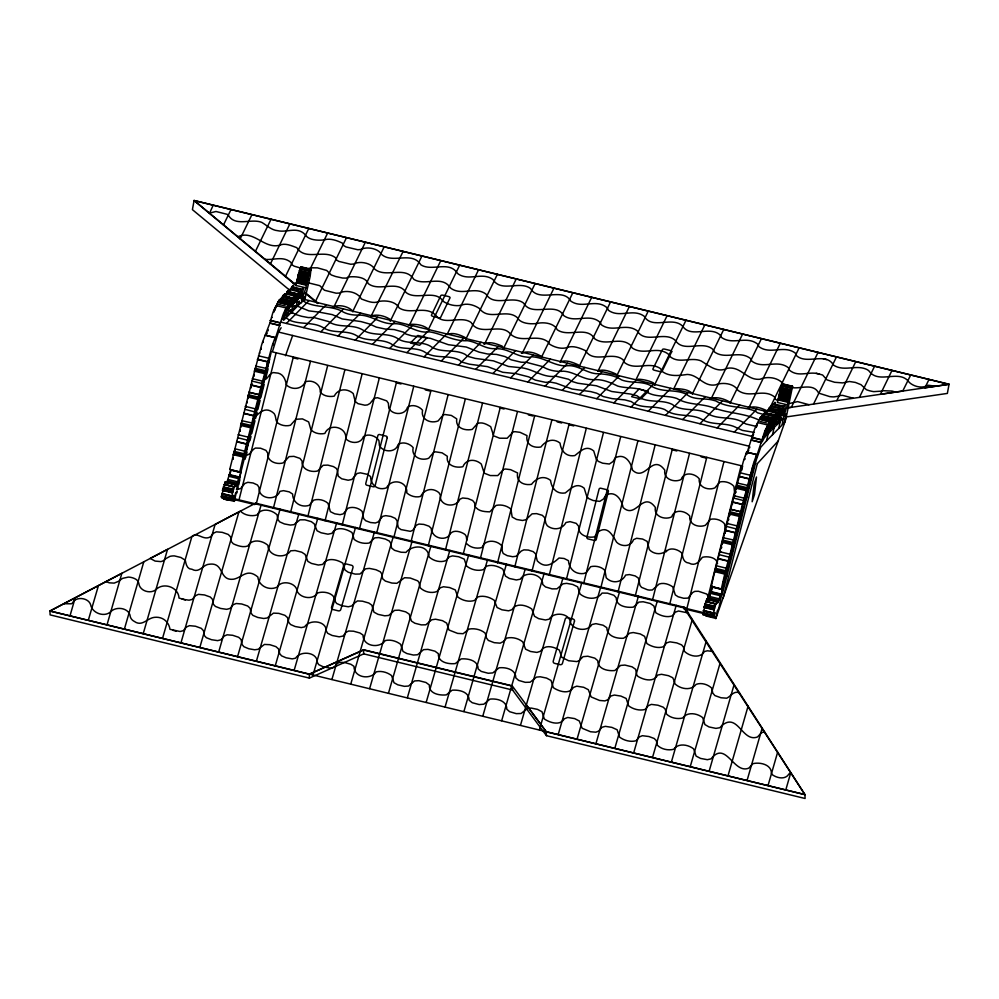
<?xml version="1.0" encoding="UTF-8"?>
<svg xmlns="http://www.w3.org/2000/svg" width="999" height="999" viewBox="0 0 999 999"><rect width="100%" height="100%" fill="white"/><g stroke="black" fill="none" stroke-linecap="round" stroke-linejoin="round"><path stroke-width="1.5" d="M278.983 300.324L289.235 302.635L278.958 300.237C277.06 302.809 289.011 304.058 288.998 302.685M770.579 419.792L760.526 417.282L770.828 420.005L772.052 418.044L768.88 432.979M291.708 311.388L294.867 296.179L293.281 298.264L283.229 295.254L288.973 297.215M779.145 410.452C769.705 411.576 761.588 404.87 779.145 410.452L773.413 409.627M269.643 356.094L270.117 354.995L269.693 356.031M751.198 473.114L751.61 472.028L751.186 472.877M302.16 289.285L291.858 286.713L291.546 287.487L301.586 289.935L303.534 287.7L301.398 300.087L302.173 299.325M771.478 407.018L773.376 403.808L783.703 406.193C787.699 401.273 781.693 418.131 783.728 416.358M288.711 303.371L288.361 304.033A6.244 0.687 -76.3 0 0 288.174 304.633L277.897 302.023L275.499 308.454M223.077 496.915L223.164 497.827M224.138 498.014L234.178 500.511C231.968 500.137 234.078 497.165 233.341 495.404C234.166 508.678 206.581 489.423 232.155 499.55M715.759 618.693L715.659 617.332L714.647 617.095L714.897 612.424L713.149 617.17L703.109 614.735L703.146 613.985L713.723 616.57M234.478 487.037L224.438 484.602L225.362 481.68L235.402 484.115L234.478 487.037L224.338 484.29L221.578 496.965M234.378 486.738L232.455 492.844L231.593 500.149M280.482 299.088L278.958 300.711M716.046 604.07L706.006 601.623L706.93 598.701L716.97 601.148L716.046 604.07L705.893 601.323L703.146 613.985M715.933 603.758L714.023 609.865L713.149 617.17M762.037 416.108L761.912 415.696A6.456 0.712 -76.3 0 0 761.625 416.183L760.526 417.744M773.201 428.708L776.423 413.211L771.89 419.917M252.023 380.994L229.733 469.455L240.834 472.402L239.61 477.922A55.994 6.181 -76.3 0 1 239.76 479.045L239.71 481.068M716.87 615.684C716.895 607.604 718.019 613.036 719.592 604.632A8.479 0.937 -76.3 0 1 719.917 603.221L721.328 596.066A55.994 6.181 -76.3 0 0 721.178 594.954L722.389 589.422L711.288 586.475L713.948 574.962A28.297 3.122 -76.3 0 0 714.285 573.576L733.578 498.026M725.062 533.041L725.349 532.13L725.212 532.954M225.849 482.242L236.226 484.727L236.263 485.864L239.236 476.973L239.548 477.659M706.93 598.701L717.794 601.748L717.831 602.884L720.791 593.993L721.091 594.592M734.427 491.233L733.928 486.388C730.706 482.579 724.799 480.944 719.992 481.918L714.872 487.899C708.341 490.696 698.076 487.375 699.238 478.833C694.942 473.289 683.853 471.228 681.118 479.508C674.537 482.942 663.161 479.245 664.822 470.217C652.072 452.747 645.504 482.43 632.542 470.167C630.943 462.187 624.687 452.659 615.184 457.929L613.049 461.513L609.353 464.023L602.659 463.199L598.326 461.376L596.303 459.328L593.718 450.936C586.101 444.567 580.407 451.411 574.787 455.594C565.971 457.005 561.026 450.849 560.027 443.069C552.947 437.562 545.616 440.796 540.934 447.003C533.104 448.314 525.424 444.48 527.01 435.614L520.042 432.33L514.997 431.68L513.124 431.968L507.167 438.249L499.675 438.211L494.08 435.989M225.362 481.68L225.2 483.279M235.402 484.115L235.077 486.176L236.226 484.727M716.97 601.148L716.633 603.196L717.794 601.748M766.345 411.938L766.383 410.764L764.797 412.849L773.401 414.947M254.608 371.753L255.22 370.417M240.584 427.11L241.258 425.786M725.062 574.974L725.973 573.488L725.074 574.974M283.241 295.829L284.827 293.743L294.867 296.179M287.55 291.558L297.59 293.993L287.55 291.558L289.136 289.473L299.176 291.908L296.054 306.968M745.916 493.543L745.691 495.192A7.817 0.862 -76.3 0 1 745.504 495.716L745.229 496.316L745.766 494.168A11.014 1.211 -76.3 0 0 745.916 493.543L745.953 493.406M779.145 411.026L780.743 408.941L777.509 424.438M233.167 458.042L233.017 459.09M724.737 577.659L724.475 579.545A7.93 0.874 -76.3 0 1 724.263 580.119L723.963 580.744L724.562 578.346A11.913 1.311 -76.3 0 0 724.737 577.659L724.774 577.509M731.867 549.325L731.618 551.223A7.93 0.874 -76.3 0 1 731.405 551.785L731.106 552.41L731.693 550.012A11.913 1.311 -76.3 0 0 731.867 549.325L731.905 549.175M739.01 520.991L738.761 522.889A7.93 0.874 -76.3 0 1 738.548 523.451L738.273 524.063L738.835 521.678A11.913 1.311 -76.3 0 0 739.01 520.991L739.048 520.841M289.248 302.722L290.11 301.598A6.456 0.712 -76.3 0 1 290.397 301.111L287.362 315.796M301.461 302.859A55.981 6.181 -76.3 0 1 301.923 300.549L305.819 287.849L295.779 285.402L300.387 267.695L310.602 270.317L310.989 269.268L310.152 276.486L304.683 300.1M305.819 287.849L308.167 277.984L297.989 275.349M784.752 422.352L786.325 413.748L784.153 422.702L783.616 423.976L783.228 423.464A8.479 0.937 -76.3 0 0 783.066 423.439L782.192 424.662L782.779 421.128A55.981 6.181 -76.3 0 1 783.478 417.57L787.387 404.87L777.347 402.435L781.955 384.727L792.07 387.537L792.557 386.288L785.838 419.218L715.871 618.393L705.831 615.946L705.619 614.885M779.158 405.694L783.478 406.231L780.531 411.326M787.387 404.87L789.722 395.005L779.557 392.382M293.669 301.586L293.269 303.421A33.104 3.646 -76.3 0 1 292.969 304.183A15.072 1.661 -76.3 0 0 293.144 303.484L293.619 301.498M783.853 410.077L783.453 411.913A33.104 3.646 -76.3 0 1 783.154 412.674A15.072 1.661 -76.3 0 0 783.316 411.975L783.803 409.977M752.409 467.732C752.247 471.278 754.145 463.573 753.371 466.521M236.363 493.094L236.376 491.92L235.227 497.402M707.367 599.725L707.13 599.999M428.521 554.37L429.208 557.042C433.429 560.938 440.459 562.824 445.879 560.614L449.275 556.893L452.472 555.894L458.603 556.73L464.248 559.103L465.996 564.335M310.989 269.268L300.924 266.808L300.999 268.244M792.557 386.288L782.479 383.841L782.342 386.288M226.785 482.679L230.794 469.955M711.188 591.683L712.349 586.987M235.215 448.838L235.289 450.112M256.219 365.734L256.231 366.72M298.838 304.133L283.591 319.63L286.189 307.992L283.641 313.224A91.396 10.09 -76.3 0 0 282.779 315.509L274.85 340.01L275.125 337.637L265.085 335.189L275.125 337.512L272.715 344.143A91.433 10.09 -76.3 0 0 271.803 346.915L262.013 383.504L251.973 381.056L261.763 344.468A91.433 10.09 -76.3 0 1 262.675 341.695L269.88 323.152L272.739 313.062A91.396 10.09 -76.3 0 1 273.601 310.789L276.149 305.544L286.189 307.992L288.124 304.745L278.084 302.297M274.138 310.327L273.738 312.175L274.176 310.202M726.822 568.306L726.96 569.592L728.333 565.372M770.554 419.705L765.197 430.257A91.396 10.09 -76.3 0 0 764.335 432.53L756.405 457.043L756.68 454.533L746.64 452.097L746.365 454.595L746.665 453.783M746.915 453.059L754.295 430.094A91.396 10.09 -76.3 0 1 755.157 427.809L759.452 419.056L769.73 421.665M754.545 494.105L756.493 476.998L754.183 483.791L752.147 501.76L754.495 494.567M772.939 421.004L771.016 428.334L772.14 424.563M777.197 416.945L775.311 424.038L777.247 416.733M780.906 415.309L781.568 412.475M617.095 376.448L616.021 373.988C610.576 371.703 603.596 368.519 597.802 371.066M263.237 341.658L262.999 342.545A6.868 0.762 -76.3 0 1 263.087 341.995L263.249 341.283M770.416 409.178L770.691 406.493L769.13 408.029M284.715 295.467L284.827 293.743M289.023 291.196L289.136 289.473M250.587 388.161L250.936 386.775L250.649 388.099M674.45 681.393L672.714 677.709L668.493 675.699L661.488 674.3L657.629 675.074C653.733 682.642 643.818 679.982 637.874 676.373L636.563 674.412L635.664 669.33L632.08 666.832L624.899 665.072L620.579 665.434L614.847 670.516C608.104 671.291 597.602 669.255 597.777 660.714L594.842 658.166L587.799 656.231L583.116 656.668L579.12 660.651L576.898 661.588L568.568 660.726L561.788 657.317L559.378 650.137C554.595 647.227 547.165 644.717 542.532 648.851M245.729 407.117L246.141 406.218A33.117 3.659 -76.3 0 1 245.991 406.968M240.11 431.131L240.26 430.07M240.834 472.402L239.772 471.89L242.42 460.377A28.297 3.122 -76.3 0 0 242.769 458.991L261.438 385.114L262.013 383.316L263.424 383.928M722.389 589.422L721.328 588.923L725.224 571.977L729.008 557.842L729.345 557.117L730.719 557.629M254.27 374.538L254.096 375.724A7.817 0.862 -76.3 0 1 253.971 376.074M735.651 492.757L735.776 491.883M719.305 554.682L729.282 557.205L743.119 501.698L743.618 500.462L744.992 500.961M722.127 542.307L732.167 544.755M756.68 454.533L754.282 461.163A91.433 10.09 -76.3 0 0 753.358 463.936L743.581 500.524L733.541 498.089L743.318 461.501A91.433 10.09 -76.3 0 1 744.243 458.728L744.904 456.818M739.31 516.421L729.27 513.986M756.755 425.499L756.355 427.172M296.466 299.575L295.854 301.923A27.797 3.072 -76.3 0 1 295.654 302.547L296.978 297.427M308.029 277.797L310.602 270.317M720.791 593.993L710.751 591.558L708.341 599.712M772.264 421.553L771.965 423.052L772.352 421.091M776.585 417.282L776.273 418.781L776.66 416.82M780.893 413.024L780.581 414.51L780.968 412.55M789.597 394.817L791.995 387.162M768.181 426.073L767.894 427.397L768.318 425.249A17.582 1.936 -76.3 0 1 768.243 425.661M252.772 379.17L253.159 378.321A13.487 1.486 -76.3 0 1 253.159 378.321A32.53 3.584 -76.3 0 1 253.022 378.983M290.834 303.758L290.397 305.944L290.784 304.058M295.155 299.5L294.717 301.686L295.105 299.8M251.76 384.59L251.935 383.579M275.449 307.305L274.787 310.14M746.353 493.756L746.915 491.595L746.378 493.618M723.089 583.016L722.914 584.053M737.362 526.348L737.087 527.947L737.749 525.686A15.072 1.661 -76.3 0 0 737.836 525.686A33.117 3.659 -76.3 0 1 737.499 526.748L737.287 527.36M786.275 416.933L947.364 393.419L949.05 384.29L194.093 200.512L192.407 209.64L289.648 290.197M765.546 431.106L765.783 429.67L764.235 435.601L765.384 431.431M271.016 353.084L258.416 402.634M735.202 538.311L735.476 537.037M742.344 509.977L742.607 508.703M281.818 319.443L281.843 319.905A6.868 0.762 -76.3 0 0 281.855 319.618L281.843 319.53M725.212 577.884L725.811 575.649L725.212 577.959M739.485 521.228L740.097 518.981L739.485 521.291M774.175 419.031L773.763 420.654M778.483 414.76L778.071 416.383M255.382 414.535L255.282 415.035A7.955 0.874 -76.3 0 0 255.157 415.709L257.667 405.644M769.967 423.476L769.255 426.361M292.145 303.846L291.533 306.193A27.797 3.072 -76.3 0 1 291.346 306.818L292.944 300.437L292.207 303.634M773.713 420.879L773.388 422.252M778.021 416.608L777.697 417.982M773.276 422.627L772.814 424.113L774.537 417.307M778.571 414.273L778.858 413.037M727.322 523.913L727.709 523.251A15.072 1.661 -76.3 0 1 727.709 523.251M769.143 426.71L768.755 427.959L770.304 421.94M275.249 308.142L275.412 307.442M756.805 425.174L756.967 424.463L756.181 427.472M706.905 599.213L706.755 600.312M734.178 497.027L734.727 495.342M772.876 421.216L772.277 423.838M781.305 413.574L781.505 412.687M237.263 491.133L236.713 493.156M237.687 489.185L238.037 487.599A8.479 0.937 -76.3 0 1 238.237 486.725M781.268 413.761L779.57 419.493M744.767 458.441L744.655 459.016A6.868 0.762 -76.3 0 0 744.555 459.565L744.73 458.978M757.055 425.487L757.704 422.577L767.744 425.012L765.147 436.663M238.661 435.064L239.011 434.553A15.072 1.661 -76.3 0 0 239.086 434.553A33.117 3.659 -76.3 0 1 238.948 435.002M304.133 300.761L304.757 296.728L303.471 300.924M291.92 313.399L292.582 310.489M722.015 595.292L756.305 459.89L760.739 447.252L766.508 440.871L768.219 433.716M772.489 434.777L774.15 427.51M778.733 428.434L780.394 421.153M512.574 690.022L363.723 653.87L309.39 678.109L50.112 614.885L49.95 611.013L309.228 674.238L363.624 649.762L512.187 685.838L512.574 690.022L546.441 735.676L805.094 798.488L804.932 794.617L764.472 731.68L761.388 732.816L757.529 736.95C742.407 742.694 738.011 712.749 722.452 725.074M274.625 310.452L275.15 308.316M720.254 551.923L720.566 551.585A15.072 1.661 -76.3 0 0 720.654 551.573A33.117 3.659 -76.3 0 1 720.504 552.035M767.045 426.773L766.121 430.806M783.166 408.766L782.017 413.711M284.465 316.333L284.503 316.77A6.556 0.724 -76.3 0 0 284.503 316.483L284.49 316.396M229.645 475.462L230.831 470.779M254.795 504.57L235.09 499.787L234.178 498.688L235.689 492.694M251.598 429.657L236.451 489.685L240.659 488.548L244.892 483.429L247.877 482.33L253.122 482.992L257.442 484.99L259.053 487.475C257.942 498.976 276.011 501.598 279.932 491.358L283.529 490.659L289.273 491.895L292.62 494.055C292.557 502.534 301.024 508.066 309.19 505.319L313.711 500.137C318.481 498.651 324.263 499.975 327.984 503.296L330.382 511.65L334.69 513.798L340.085 514.672L343.194 513.898L347.889 508.266C352.585 506.306 358.703 507.867 362.212 511.476L363.648 518.581L365.759 520.754L370.492 522.514L375.349 522.989L378.097 521.953L382.679 516.346L385.776 515.646L390.971 516.458L395.279 518.369L396.965 520.641L398.289 527.634L400.949 529.57L410.339 531.343L412.799 530.307L416.308 525.237L418.956 524.05L423.851 524.425L428.971 526.186L431.218 528.309L431.805 533.041M252.36 426.648L254.633 417.644M245.654 457.692L247.078 452.035M249.937 440.696L251.024 436.438M251.736 433.591L254.97 420.779M255.582 418.369L257.093 412.412M257.842 409.44L260.102 400.499M260.839 397.565L264.148 384.478M265.821 377.859L268.094 368.856M239.011 499.862L276.074 353.047M256.219 504.045L293.281 357.23M273.401 508.216L310.464 361.401M290.597 512.4L327.66 365.572M307.817 516.57L344.88 369.755M325.05 520.754L362.113 373.938M342.232 524.925L379.295 378.109M359.428 529.108L396.491 382.292M376.623 533.279L413.761 386.201M393.843 537.462L430.906 390.646M411.026 541.633L448.089 394.817M428.259 545.816L465.322 399.001M445.454 549.987L482.517 403.171M463.199 554.295L500.262 407.48M480.382 558.466L517.445 411.65M497.539 562.899L534.652 415.834M514.797 566.833L551.86 420.005M532.03 571.016L569.093 424.188M549.225 575.187L586.288 428.371M566.408 579.358L603.471 432.542M583.628 583.541L620.679 436.725M600.824 587.712L637.886 440.896M618.056 591.895L655.119 445.079M635.239 596.066L672.302 449.25M652.447 600.249L689.51 453.434M669.655 604.42L706.78 457.342M686.85 608.603L723.913 461.788M707.242 600.037L741.083 465.959M717.532 563.511C716.57 557.217 707.529 555.956 702.422 557.292C699.05 561.513 695.479 566.683 688.973 563.074C683.603 562.637 682.642 557.754 682.205 553.533C678.771 549.438 669.605 546.515 666.046 551.848M708.94 599.625L712.349 586.126M741.52 470.554L742.657 466.058L271.303 351.611M721.253 594.917L755.169 461.888M780.756 416.021L779.57 419.543M296.516 299.363L297.252 296.166L296.865 297.465M723.214 597.814L757.342 463.611M768.081 428.608C765.409 438.249 770.291 420.804 768.219 427.909M272.652 350.949L278.371 332.342L281.144 327.747M247.24 402.222L247.028 403.009M232.879 459.153L232.954 458.878A11.913 1.311 -76.3 0 0 233.129 458.191M728.795 519.243L728.583 520.029M721.59 547.852L721.653 547.577A11.913 1.311 -76.3 0 0 721.79 547.077M276.623 306.144L276.711 305.794A17.582 1.936 -76.3 0 1 276.648 306.193M254.158 374.7L253.671 376.173M735.726 491.72L735.351 492.944M239.947 431.093L240.097 430.544A11.913 1.311 -76.3 0 0 240.272 429.857M238.661 485.014L239.323 482.554M778.521 421.079L778.583 421.553A7.942 0.874 -76.3 0 0 778.583 421.216L778.583 421.216M290.334 302.884L292.382 299.762A6.356 0.699 -76.3 0 1 292.595 299.101L293.281 297.69M294.643 298.626L296.703 295.492A6.356 0.699 -76.3 0 1 296.903 294.83L297.59 293.431M776.211 415.646L778.845 411.188M298.976 294.293L301.548 289.935M770.491 408.878L770.691 408.179M69.992 615.859L75.2 597.764L121.866 573.301L107.005 624.85M124.4 629.07L143.794 561.8M143.232 633.641L167.532 549.363L150.2 558.441L155.107 561.076L160.727 561.6A7.567 7.018 -2.4 0 0 163.624 560.514L164.648 559.765A11.838 10.977 -2.4 0 0 165.784 558.641L169.955 556.381A14.96 13.874 -2.4 0 1 174.4 555.906L180.856 557.467L185.14 560.152A1.873 1.736 -2.4 0 1 185.364 560.651C186.064 564.423 187.15 569.343 191.945 569.255C199.6 573.638 202.859 564.447 209.303 564.235C224.625 562.087 218.456 581.218 233.741 579.17C242.57 577.322 247.115 567.981 257.854 576.985C258.554 585.913 269.343 591.196 277.31 586.962C281.531 579.545 296.541 582.654 297.09 591.171C300.399 598.226 313.024 600.237 317.557 593.044C323.614 590.696 335.202 593.119 335.04 601.223L336.688 603.508L341.608 605.644L348.289 606.78L351.785 605.931L353.783 603.633M162.537 638.336L191.87 536.6C196.99 531.206 203.584 541.271 210.489 536.738L211.988 535.239M180.969 642.807L215.11 524.425L240.447 511.126C244.43 515.322 251.636 516.62 257.005 514.972C261.101 507.48 271.853 509.677 277.048 514.847L277.959 519.605L279.683 521.865L284.353 523.926L290.347 525.062L293.881 524.662L300.012 519.83L304.945 519.817L311.338 521.665L314.26 523.888L317.07 530.769L321.041 532.767L327.947 534.19L331.905 533.366C336.014 525.836 346.154 528.733 351.985 532.529L353.147 535.751M199.85 647.389L238.911 511.938M218.706 651.947L261.238 504.557M237.587 656.555L280.095 509.128M256.406 661.126L298.913 513.698M275.287 665.709L317.794 518.294M294.168 670.304L336.675 522.877M313.037 674.874L355.544 527.46M331.918 679.47L374.425 532.042M350.774 684.04L393.281 536.625M369.63 688.623L412.137 541.196M388.474 693.194L430.981 545.779M407.355 697.789L449.862 550.362M426.198 702.359L468.706 554.932M445.092 706.955L487.599 559.527M463.923 711.525L506.431 564.098M482.804 716.108L525.312 568.681M501.673 720.691L544.18 573.264M520.491 725.262L562.999 577.834M539.398 729.844L581.905 582.429M558.241 734.427L600.749 587M577.097 739.01L619.617 591.583M595.953 743.581L638.461 596.153M614.86 748.176L657.379 600.749M633.716 752.759L676.223 605.332M652.559 757.329L692.319 619.417M748.975 483.491C749.15 481.793 746.69 489.547 748.9 483.753M734.103 540.034L735.451 537.162M671.428 761.912L706.256 641.108L684.565 607.355M690.284 766.495L720.192 662.774L706.256 641.108M709.178 771.078L734.14 684.502L720.192 662.774M728.034 775.661L748.076 706.168M747.24 779.894L762.175 728.096L734.14 684.502M768.194 784.977L777.647 752.172M785.776 789.959L790.783 772.614M88.299 620.304L98.439 585.601M766.033 431.118L765.696 432.217L767.007 426.91M742.257 510.264L741.171 512.924L741.158 511.588M735.114 538.598L734.103 541.258L734.065 539.997M777.584 418.356L777.135 419.842L778.808 413.199M781.905 414.098L781.48 415.459L783.129 408.928M300.924 266.808L300.387 267.695M782.479 383.841L781.955 384.727M278.122 302.197L278.596 300.999M222.327 496.428L221.553 497.702M703.895 613.448L703.109 614.735M774.163 418.544L774.5 417.47M769.954 423.077L770.266 422.09M753.258 466.67L753.046 467.32M742.582 508.828L741.233 511.7M728.308 565.484L727.085 568.456M284.877 295.242L285.202 294.418M766.445 412.262L768.106 410.04M255.007 368.294L265.097 370.592M734.228 497.09L734.49 496.303A32.53 3.584 -76.3 0 0 734.74 495.529M747.527 453.583L747.914 452.485M258.441 357.929L258.291 358.828M266.895 333.891L267.27 332.842M297.59 293.993L299.176 291.908M748.451 450.924L748.825 449.875M764.797 412.849L774.837 414.722M285.539 355.719L292.657 335.439M254.508 370.304L264.598 372.627M240.522 425.424L250.612 427.734M929.008 379.433L924.937 387.812L949.05 384.29L194.093 200.512L237.675 236.838C253.534 229.295 263.836 249.213 279.483 245.267M224.163 499.225L224.176 498.151M224.275 498.926L234.315 501.361L235.339 498.513M762.649 416.108L763.661 414.073L773.95 416.795M267.944 330.944L268.331 329.907M749.512 447.977L749.887 446.928M773.101 404.52L783.104 406.968M746.64 452.097L745.192 456.031M770.279 420.404L760.152 418.019L760.514 417.27M280.694 299.151L283.254 295.354M297.29 294.168L287.163 291.77L287.55 290.984M299.5 291.059L290.896 288.961L291.496 287.5M763.86 414.46L763.91 414.348A6.356 0.699 -76.3 0 1 764.123 413.686L764.797 412.275M233.341 455.094L234.241 454.07M732.105 546.216L733.104 545.154L732.055 546.253M740.858 470.317L741.633 469.58L740.933 470.354M289.81 290.284L290.934 288.873M295.267 295.142L286.613 293.169L287.237 291.72M261.251 348.751L260.851 349.363L261.238 348.364M234.29 454.22L233.966 454.982M255.669 366.096L265.796 368.306M736.738 487.999L736.151 488.761L736.787 487.45M259.902 353.034L259.39 353.072M723.351 537.799L733.478 539.984M241.258 426.311L240.684 427.085M285.577 294.33L286.576 293.144M781.318 417.669L781.006 418.606L781.393 418.019M258.329 400.686L258.691 399.8L257.779 401.286M265.122 373.626L265.472 372.802L265.047 373.801M283.117 318.831L283.529 317.507L283.054 318.881M251.111 429.183L251.548 428.134L251.061 429.283M729.769 515.434L729.295 515.871L729.832 514.535M248.164 398.514L248.264 397.502M762.299 441.608L764.56 437.275L783.341 418.169M766.021 433.354L766.058 433.791A6.556 0.724 -76.3 0 0 766.058 433.504L766.046 433.366M213.237 205.17L209.59 213.074A6.818 3.072 10.5 0 0 210.889 212.75L215.984 211.488L227.198 214.323A4.683 2.11 10.5 0 1 228.359 215.247C235.264 227.173 251.536 218.032 261.813 222.415C266.958 225.399 271.341 230.145 277.697 230.694C286.888 232.854 297.065 226.286 305.007 234.465C308.429 240.472 318.556 240.634 324.712 239.847M223.476 225.012L230.869 209.802M296.266 285.702L240.147 238.911L251.823 214.897M255.332 251.561L270.991 219.355M270.342 264.073L289.847 223.938M285.377 276.611L308.753 228.534M307.867 268.768L310.751 267.794L327.61 233.129M315.384 301.648L346.478 237.712M333.766 307.18L365.322 242.295M352.635 311.713L384.165 246.878M371.079 316.233L403.084 251.486M390.222 321.266L421.928 256.069M408.279 325.199L409.765 324.438L440.784 260.652M459.627 265.247L428.484 329.295L428.821 330.444M478.533 269.842L447.053 334.565C452.734 331.968 459.64 334.79 464.885 337.35L465.834 339.248L497.352 274.413M484.577 344.068L516.221 279.008M503.708 348.151L535.102 283.604M522.365 353.084L553.921 288.187M541.708 356.755L572.827 292.782M560.089 362.312L591.67 297.365M578.958 366.933L610.551 301.96M598.126 370.866L629.382 306.531M616.833 375.686L648.239 311.126M667.095 315.709L635.714 380.244L638.373 379.208A18.294 8.217 10.5 0 1 653.483 382.879L654.77 385.327M654.482 385.077L685.976 320.304M673.925 388.474L704.844 324.9M692.357 393.993L723.726 329.483M710.289 398.751L711.438 398.164L742.607 334.078M761.425 338.661L730.107 403.084L729.682 402.035C724.475 398.863 717.532 396.79 711.45 398.126M748.726 408.104L780.306 343.256M769.817 408.166L799.15 347.839M818.031 352.435L791.345 407.305L788.323 407.754M813.548 404.071L836.475 356.918M836.787 400.674L855.781 361.613M859.44 397.377L874.6 366.196M891.995 370.417L880.381 394.318L902.746 391.046L910.701 374.975M739.422 518.219L740.247 516.82L739.36 518.306M438.436 589.897L436.913 591.52C431.493 593.681 424.413 591.87 420.267 587.862L418.968 582.33L417.707 580.844L410.239 578.021L404.57 577.734L396.878 583.304L391.858 583.054L385.364 581.081L382.605 578.733L381.83 573.95L380.282 571.765L375.974 569.742L369.418 568.394L365.584 568.818L359.965 574.025L355.194 574.113L348.251 572.252L344.992 570.004L342.844 563.149C336.725 559.353 326.91 556.967 322.677 564.435L318.319 565.034L311.476 563.436L307.879 561.401L305.107 554.42L301.748 552.21L295.08 550.511L290.609 550.824C284.99 559.577 267.994 556.393 267.969 545.367C262.35 540.347 251.998 538.536 247.827 546.016C242.957 547.702 237.75 545.816 233.291 543.793L231.356 541.608L230.944 539.56M722.477 724.949L719.817 727.722L715.908 728.383L708.99 726.935L704.919 724.575L702.659 717.607C697.789 713.698 689.397 711.887 684.228 716.221M258.466 355.819L268.544 358.191L269.643 359.34L244.53 458.753L245.292 459.115M319.917 468.618L323.201 465.284L327.834 465.109L333.441 466.595L336.288 468.381L337.412 470.379L338.236 476.198L341.758 478.808L348.164 480.232L351.885 479.458L357.08 473.489L360.339 472.827L367.307 474.325L370.592 476.56C370.492 484.915 378.184 491.046 386.538 487.824C391.633 477.647 407.979 481.318 406.743 492.869C410.327 496.203 415.846 497.752 420.616 496.428C424.225 489.41 432.092 487.087 438.923 492.632L440.359 495.154C438.848 506.018 455.856 508.716 459.902 499.213L462.674 497.989L467.944 498.551L472.602 500.474L474.537 502.797L475.199 506.78M291.82 286.788L293.381 285.239L293.631 286.164M319.905 468.693L317.682 470.966C311.001 472.752 301.061 469.393 302.123 461.126L299.925 458.379L293.906 456.356L289.123 456.618L283.204 462.874C276.598 464.972 266.733 461.338 267.769 453.196L265.946 450.374L260.564 448.214L255.382 448.064C251.373 449.725 250.424 455.906 245.155 455.182M237.687 437.737L249.113 440.584M772.764 426.561L772.377 427.135L772.789 426.448M244.88 409.328L256.268 412.25M726.398 526.411L737.861 529.295M252.023 427.634L252.697 425.362L252.01 427.634M635.951 604.857L638.885 602.097L643.181 601.76L650.287 603.496L653.87 605.943L655.844 612.774C660.564 615.734 666.945 617.844 672.377 615.809L675.361 612.162L678.533 611.001L688.498 613.011L683.428 607.08L804.932 794.617L546.278 731.805L526.923 705.694M764.647 435.901L765.097 434.54L764.622 435.901M635.926 604.944L633.316 607.142C626.873 607.954 615.996 606.243 616.233 597.839L613.935 595.292L607.479 593.144L602.06 593.081C596.828 600.436 586.488 599.238 580.032 593.98L577.647 586.813L572.727 584.477L566.67 583.354L563.149 583.803L560.776 585.539M627.06 635.689L629.445 633.204L633.241 632.529L640.234 633.94L644.63 636.363L646.852 643.531C651.523 646.628 657.966 648.676 663.436 646.703L666.595 642.906L669.954 641.833L676.748 642.906L681.618 644.892L683.453 647.002L684.228 651.111C689.185 656.256 700.137 658.965 704.432 651.523L707.442 650.786L712.936 651.498M212.013 535.164L213.536 533.191L216.383 531.843L222.228 532.342L228.222 534.44L230.494 536.788L230.969 539.472M353.808 603.558L357.48 600.923L362.45 601.186L368.806 603.021L371.815 605.144L373.951 612.15L378.034 614.348L384.715 615.809L388.711 615.446L394.53 610.364L398.988 610.164L405.681 611.85L409.128 614.06L411.451 621.091L414.86 623.226L421.316 624.887L425.824 624.8L431.743 619.78L435.601 619.218L442.507 620.679L446.703 623.151L448.951 630.007L457.629 633.403L463.124 633.703L469.043 629.083C474.575 628.084 480.994 629.482 485.252 633.229L486.438 637.899L488.349 640.434L494.205 642.669L500.162 643.169L503.084 641.708L506.693 638.124C512.125 636.788 518.444 638.324 522.752 641.87L525.586 649.175L530.531 651.473L536.95 652.422L540.309 651.323L542.494 648.988M627.035 635.764L623.576 638.236C616.408 638.773 606.955 636.188 606.805 627.697L603.121 625.237L595.928 623.651L591.908 624.525C587.574 632.305 573.326 629.969 570.342 622.527C569.88 613.024 553.633 611.326 549.213 619.18L545.429 619.979L538.661 618.643L534.49 616.271L531.805 609.04C526.211 605.069 516.108 602.434 511.988 609.677L508.591 610.814L501.935 609.802L497.065 607.492L494.268 600.324C489.71 597.077 483.316 595.192 477.859 596.927L474.612 600.374C469.143 602.36 462.425 600.524 457.879 597.077L455.307 589.934L449.6 587.549L443.506 586.75L440.334 587.787L438.511 589.722M106.256 581.493L106.993 581.905A10.814 10.04 -2.4 0 0 109.515 582.842L114.161 583.116L118.382 581.381A14.698 13.636 -2.4 0 0 119.88 580.219L122.64 578.346L128.371 577.085A15.709 14.573 -2.4 0 1 135.752 579.183C137.4 580.182 138.586 581.868 138.886 583.778C139.96 591.233 150.949 594.355 156.219 589.335C163.799 582.08 178.521 587.175 179.008 598.039L185.402 599.899M560.764 585.614L556.98 588.823L552.097 588.898L545.504 586.937L542.732 584.452C542.657 573.876 525.499 570.379 520.317 579.208L516.333 579.957L509.353 578.458L505.469 576.086L502.872 569.193C498.189 566.296 491.858 564.135 486.501 566.221L483.366 569.605C477.859 571.366 471.191 569.692 466.708 566.133L465.971 564.435M768.768 408.791L768.431 409.415A6.356 0.699 -76.3 0 0 768.219 410.077M760.152 418.019L759.877 418.618A6.244 0.687 -76.3 0 0 759.69 419.218L769.692 421.765M788.636 774.425C785.002 779.857 777.097 778.059 772.527 774.862A4.683 4.346 -2.4 0 1 771.44 773.276C771.49 764.447 759.952 761.975 752.959 763.661L748.863 768.081C733.578 774.65 726.161 739.834 711.013 758.865L707.342 759.69L700.549 758.416L696.103 756.081L693.656 748.913C688.798 744.979 680.381 743.169 675.212 747.514M757.304 463.711L778.371 440.796M766.508 440.871L781.68 425.449M666.408 550.362C662.15 555.382 653.396 554.358 649.35 549.575L647.165 541.396L642.594 539.048L636.6 538.286L633.491 539.697C631.031 546.977 621.49 547.04 616.633 542.232C612.712 535.876 608.079 525.424 598.626 531.518L594.517 536.838C587.712 538.361 577.472 534.952 578.733 526.398L576.261 523.376L570.067 521.64L565.996 522.502C562.3 529.57 553.396 530.656 547.252 525.699L545.829 523.251L544.805 517.769L542.295 515.309L536.588 513.623L532.08 513.848L525.949 519.692L522.502 520.479L516.533 519.455L512.162 517.02L510.889 509.14C507.017 505.656 501.098 504.258 496.041 505.432L489.797 511.85C485.027 511.688 479.358 511.513 476.011 507.567M789.073 773.988L789.073 773.988A6.818 6.331 -2.4 0 1 790.496 772.964L790.883 772.776M283.753 320.117L304.183 299.375L766.495 411.501M286.476 323.426L309.028 300.549M303.696 327.597L326.236 304.732M320.879 331.768L343.419 308.891M338.074 335.939L360.627 313.074M355.294 340.11L377.834 317.245M372.527 344.293L395.08 321.428M389.71 348.464L412.262 325.587M406.905 352.635L429.458 329.757M424.076 356.843L446.653 333.928M441.321 360.976L463.873 338.112M458.504 365.147L481.056 342.27M475.736 369.33L498.289 346.453M492.944 373.501L515.484 350.624M510.689 377.797L533.241 354.932M527.872 381.968L550.424 359.103M545.092 386.151L567.669 363.236M562.287 390.322L584.84 367.445M579.52 394.493L602.072 371.628M596.715 398.663L619.268 375.799M613.898 402.834L636.45 379.97M631.118 407.005L653.671 384.14M648.326 411.176L670.866 388.311M665.559 415.359L688.099 392.495M682.742 419.53L705.282 396.653M699.949 423.701L722.502 400.836M717.107 427.922L739.697 405.007M734.352 432.043L756.905 409.178M751.535 436.213L753.596 434.115M684.165 716.52L682.554 718.031C677.085 719.392 670.242 717.919 666.283 713.81L665.346 709.327L663.261 707.205L657.929 705.219L651.373 704.395L648.301 705.694L645.079 709.465C639.547 710.963 633.079 709.24 628.571 705.794L626.173 698.463L620.879 696.078L614.373 695.054L611.026 695.966L607.692 699.799L604.894 700.898L599.587 700.461L591.171 696.965L588.299 689.672L583.678 687.287L576.76 686.188L573.364 687.462C569.255 694.804 558.878 691.433 553.384 687.699L551.011 680.456L546.553 678.084L540.197 676.773L536.475 677.122L530.119 682.217L525.287 682.342L518.643 680.394L515.821 677.896C515.934 669.492 505.944 666.982 499.038 667.819L492.807 672.914L488.199 673.264L481.231 671.415L478.146 668.943C478.246 660.389 467.994 658.353 461.151 658.915L455.332 663.573C448.539 664.335 437.799 662.449 438.361 653.696L434.99 651.186L427.922 649.375L423.551 649.65L417.532 654.757L413.411 655.044L406.893 653.546L403.034 651.435L400.611 644.293C396.403 641.046 390.509 639.323 385.277 640.559C379.27 649.063 362.837 646.328 363.037 635.064L359.902 632.979L353.546 631.206L348.676 631.006L346.178 632.23L342.944 636.088L339.185 636.825L332.205 635.489L327.672 633.304L326.298 630.968C326.486 620.691 309.465 618.943 304.608 626.885L301.273 627.597L295.142 626.51L290.597 624.537L288.748 622.365L287.525 617.619L284.94 615.334L278.821 613.374L273.464 613.124L267.17 617.994L263.724 618.493L257.779 617.457L252.884 615.396L251.061 613.111L250.137 608.291L247.69 606.006L241.708 603.983L236.139 603.508L233.279 604.72L229.945 608.491L226.648 609.328L220.554 608.428L215.397 606.43L213.349 604.22L212.512 599.4L210.327 597.04L204.483 594.942L198.476 594.355L195.554 595.654L192.233 599.425L189.061 600.187L183.379 599.4M675.137 747.826L673.526 749.325C668.056 750.686 661.213 749.225 657.255 745.104L656.318 740.621L654.233 738.498L648.913 736.525L642.345 735.701L639.273 736.987L636.063 740.759C630.519 742.257 624.05 740.534 619.542 737.087L617.145 729.757L611.863 727.372L605.357 726.348L602.01 727.272L598.663 731.106L595.866 732.192L590.559 731.755L582.142 728.259L579.27 720.966L574.662 718.593L567.732 717.482L564.348 718.768C560.239 726.111 549.862 722.727 544.355 718.993L541.995 711.75L537.524 709.377L531.168 708.066L527.447 708.416L521.103 713.511L516.258 713.636L509.615 711.688L506.805 709.19C506.918 700.736 496.915 698.326 490.01 699.113L483.778 704.208L479.183 704.57L472.215 702.709L469.118 700.237C469.218 691.683 458.978 689.647 452.122 690.209L446.316 694.867C439.535 695.666 428.746 693.706 429.345 685.002L425.961 682.479L418.893 680.669L414.523 680.943L408.516 686.051L404.383 686.338L397.864 684.839L394.006 682.729L391.583 675.586C387.387 672.339 381.493 670.629 376.248 671.852C370.254 680.356 353.808 677.622 354.008 666.37L350.874 664.285L344.518 662.499L339.66 662.312L337.163 663.536L333.928 667.394L330.157 668.119L323.189 666.783L318.644 664.597L317.27 662.262C317.457 651.985 300.437 650.249 295.579 658.191L292.245 658.89L286.114 657.804L281.568 655.844L279.732 653.671L278.496 648.925L275.911 646.64L269.792 644.68L264.448 644.43L258.142 649.288L254.695 649.787L248.751 648.751L243.868 646.69L242.033 644.405L241.109 639.585L238.674 637.3L232.692 635.289L227.11 634.802L224.263 636.026L220.916 639.797L217.632 640.634L211.526 639.722L206.368 637.724L204.32 635.514L203.484 630.706L201.298 628.346L195.467 626.236L189.46 625.649L186.526 626.96L183.217 630.719L180.045 631.493L169.98 629.333C168.794 621.44 162.3 616.246 154.058 617.394C147.015 618.393 142.008 627.047 134.253 621.366A7.992 7.405 -2.4 0 1 130.332 616.833C129.495 608.054 116.983 606.006 111.126 611.276C104.97 617.882 92.145 613.286 90.659 604.832C88.699 597.752 75.887 595.904 72.477 603.009A4.046 3.759 -2.4 0 1 71.266 603.796L63.824 603.733M567.332 347.402C573.189 345.317 580.019 348.102 585.402 350.612C593.743 363.986 612.125 350.724 623.064 359.765L624.1 362.237C635.426 371.453 648.938 360.676 660.639 368.706L661.788 371.153C669.218 377.023 678.895 375.624 687.237 374.45C698.488 374.75 703.284 386.788 715.384 384.915C722.539 381.955 734.028 383.291 738.024 390.409C749.625 398.788 762.986 388.186 774.325 396.753L775.449 399.263L777.834 400.711M461.338 305.195C467.17 302.772 474.75 305.157 479.645 308.654C488.711 321.241 506.393 308.179 517.245 317.57C520.479 323.738 530.644 324.3 536.763 323.476M279.42 245.354C284.902 242.57 291.446 245.779 296.79 247.665C305.407 261.288 324.238 248.838 335.502 257.742L336.688 260.09L338.873 261.413L350.749 264.26L353.708 263.986C359.665 260.739 371.228 262.899 374.4 268.806C385.414 278.833 404.945 265.097 413.786 279.308C424.563 286.301 441.308 275.175 449.8 287.013L451.073 288.461C462.35 296.016 474.95 286.039 485.914 294.031C494.105 307.455 512.787 294.73 523.588 303.097C532.005 317.62 555.544 301.186 563.686 315.559C575.112 323.801 589.135 312.687 600.049 322.315L601.46 324.862C612.699 332.904 625.836 322.602 637.075 330.694C645.204 344.643 664.884 330.307 675.486 340.584C683.853 353.196 702.359 339.872 712.999 349.463L714.497 351.973C725.811 360.052 739.56 349.737 750.699 358.678L751.897 361.201C763.386 369.667 776.972 358.966 788.398 367.719L789.497 370.229C798.476 377.634 808.591 371.166 818.218 373.788M773.888 404.108L774.949 402.26L775.199 403.196M348.439 277.01L346.303 278.122L342.557 278.034L335.564 276.486L331.281 274.962L326.698 270.454L317.507 267.869L310.751 267.794M748.988 407.642L748.001 408.204M371.828 315.746C377.997 314.048 385.776 316.196 390.871 319.917M332.53 307.33C338.599 303.771 349.313 306.531 353.221 311.651M378.758 301.498C373.201 304.046 366.77 300.836 361.401 299.013C357.854 292.008 346.129 289.573 339.36 293.069L336.114 293.194L324.438 290.247L319.767 285.664L307.405 282.605M536.725 323.514C543.181 321.878 554.108 322.852 557.267 329.782C568.518 337.787 586.638 325.349 594.842 338.898C606.293 346.753 620.167 335.839 630.918 345.492L632.142 347.914C643.843 356.069 657.317 345.279 668.618 354.358L668.943 355.569A3.871 1.736 10.5 0 0 669.03 355.894M378.771 301.461C385.352 300.162 395.729 301.198 399.188 307.954C410.264 315.01 425.287 305.219 435.439 314.947C443.643 326.561 460.664 314.897 471.141 322.49C479.645 337.325 501.061 321.965 510.539 334.103M804.932 794.617L49.95 611.013L75.2 597.764M49.95 611.013L255.607 503.184M560.264 361.775C566.121 359.565 572.989 362.45 578.396 364.885L579.457 366.995M673.938 389.398L675.699 388.586C681.318 388.948 688.586 389.235 692.482 393.718M546.441 735.676L546.278 731.805L512.412 686.138L363.561 649.999L309.228 674.238L309.39 678.109M521.378 353.309C527.747 350.212 536.251 353.022 541.733 356.718M749.013 407.617C754.882 405.656 761.8 408.229 767.145 410.839M567.307 347.452C561.426 349.538 553.958 347.19 549.05 343.793L548.676 342.432C537.512 332.854 521.84 344.006 510.601 334.253M348.464 276.96C354.845 276.336 365.572 276.648 368.294 283.666C379.395 292.195 397.652 279.358 406.156 292.595C416.558 300.749 435.252 288.886 443.219 301.348C448.251 304.745 455.319 306.506 461.301 305.257M722.826 542.807L722.152 543.956M324.775 239.698C330.657 238.149 337.287 240.634 342.557 243.232L343.743 245.592L345.929 246.903L357.804 249.75L360.764 249.488C366.72 246.241 378.284 248.401 381.456 254.308C392.47 264.323 412 250.587 420.841 264.797C431.618 271.803 448.364 260.677 456.855 272.502L458.129 273.951C469.405 281.506 482.005 271.528 492.969 279.52C501.161 292.957 519.842 280.22 530.631 288.599C539.06 303.122 562.599 286.676 570.741 301.049C582.167 309.29 596.191 298.177 607.105 307.804L608.516 310.352C619.755 318.394 632.891 308.092 644.13 316.196C652.26 330.145 671.94 315.796 682.542 326.074C690.908 338.686 709.415 325.362 720.054 334.952L721.553 337.475C732.866 345.542 746.615 335.227 757.754 344.18L758.953 346.69C770.429 355.157 784.028 344.455 795.454 353.209L796.553 355.719C807.18 365.06 825.711 351.636 833.603 365.159C843.705 371.728 855.032 364.935 865.346 368.831A7.992 3.584 10.5 0 1 869.48 371.566C879.282 384.453 899.624 368.581 909.29 382.405C913.561 386.426 921.915 388.786 927.359 385.514A4.046 1.823 10.5 0 1 928.458 385.289L935.813 386.226M483.928 344.131C489.622 340.921 496.515 343.893 502.11 346.079L503.571 348.376M233.554 489.173L223.376 486.875M264.136 379.97C268.856 378.758 269.53 370.954 275.687 372.864C282.692 372.839 285.539 378.958 286.288 384.865C292.033 390.384 301.91 389.448 305.257 381.918C312.212 379.145 320.954 384.165 320.254 392.132C323.364 396.091 329.533 397.127 334.24 396.128C337.949 388.499 347.153 388.087 353.246 393.556L355.169 401.411L357.992 403.658L364.872 405.207L367.47 404.907L370.005 403.471L374.163 398.326L377.522 397.702L386.713 400.874L388.361 403.246L388.811 408.154C392.307 415.197 405.094 415.671 407.517 407.28C412.038 403.796 419.255 406.231 422.577 410.289C420.492 419.18 430.132 424.013 438.099 420.954L443.206 414.897L444.942 414.51L451.348 415.447L456.755 418.881C455.157 428.121 465.084 431.019 472.265 429.383L477.435 423.564C482.017 421.578 486.825 424.388 490.709 426.685L493.344 434.902M254.72 417.307C259.403 412.662 265.06 406.743 272.452 412.137C276.336 414.235 275.112 418.943 276.873 422.24C280.369 425.462 285.951 426.498 290.472 425.249L295.854 419.268L302.447 418.893L308.654 421.94L310.851 429.533C314.023 433.416 320.179 434.503 324.875 433.429C329.383 422.577 347.165 427.122 345.754 438.711C350.499 443.768 360.851 444.243 363.449 436.613C368.132 433.154 376.186 435.901 378.946 440.609L379.395 445.517C382.942 452.535 395.679 453.009 398.102 444.592C402.647 441.158 409.852 443.568 413.174 447.639C411.026 456.543 420.816 461.388 428.721 458.254L433.803 452.197L435.552 451.835L442.082 452.834L447.352 456.281C445.729 465.497 455.769 468.381 462.887 466.695C466.246 458.678 475.337 458.766 481.281 464.036L483.916 472.24M409.79 324.4C416.021 323.913 423.776 325.037 428.509 329.258M496.615 348.526C485.764 350.025 477.597 341.883 467.307 340.684C453.658 341.596 442.357 333.728 429.258 331.818C416.034 333.991 405.794 322.377 392.744 323.788C380.494 323.838 370.941 314.872 358.641 315.097M764.26 411.263L768.019 410.714M787.961 407.804L949.05 384.29M358.616 315.097C352.872 315.284 346.154 314.223 341.458 310.914M530.357 357.23L529.433 357.317A5.12 0.924 12.5 0 1 526.91 357.105C515.946 356.293 507.48 348.139 496.153 348.751M789.66 403.446L797.589 401.623L809.04 404.72M318.931 312.1L308.816 310.851L297.502 306.156M525.936 362.337L521.166 362.212L511.213 359.815L505.069 356.593L496.515 354.395L487.624 354.008L479.108 352.135L466.233 347.015L448.376 344.705L430.394 338.324L411.75 335.814L406.044 334.103L403.621 332.192L394.18 329.57L385.227 329.058L376.311 327.123L369.343 323.913L360.926 321.566L342.182 318.931L332.317 314.623L318.981 312.088M754.382 432.442L742.407 430.394L737.1 428.009C726.648 421.978 713.885 425.611 703.234 420.192C691.795 412.737 675.886 418.106 664.81 409.578C654.969 405.394 643.893 408.653 634.24 403.671L631.281 401.586L624.899 399.887L612.1 398.626L603.371 396.591L596.703 393.206L590.671 391.583L572.115 389.048L556.181 383.216L549.987 382.005L545.716 382.367L535.364 380.119L528.721 376.885L515.984 373.626M739.46 692.757C733.603 690.446 731.043 696.203 726.723 698.201L720.978 697.764L714.897 695.591L712.762 693.081L711.825 688.261C708.016 684.427 701.236 682.305 696.078 684.415C690.883 691.083 680.431 689.048 674.987 683.853L674.425 681.468M313.661 317.47L308.266 317.57L301.523 316.271L295.379 314.41L291.683 312.063M556.081 376.223C543.543 378.159 533.578 369.293 521.715 367.807M532.542 356.83C544.405 357.567 553.521 365.584 565.521 365.946C576.46 363.936 585.314 372.49 595.766 373.663C604.645 373.926 614.048 374.937 621.603 379.92C631.48 383.791 643.93 380.344 652.672 386.888C663.211 392.619 675.611 389.036 686.338 394.205C693.943 400.649 704.932 397.627 713.86 400.424A26.848 4.833 12.5 0 1 715.746 400.899C727.809 408.279 742.469 406.031 755.269 411.126L757.554 412.824L764.597 414.71M520.629 367.719L508.528 366.471L493.406 360.851L475.249 358.391L467.507 356.268L465.209 354.383C454.62 348.763 442.307 353.147 431.968 347.252C421.903 339.66 406.768 345.629 396.728 337.937C386.001 332.093 372.527 336.651 362.337 329.72C351.985 323.688 338.162 328.409 328.409 321.503L313.674 317.47M514.897 373.526L502.797 372.29L487.512 366.633L469.368 364.173L461.763 362.063L459.44 360.177C448.863 354.57 436.551 358.966 426.223 353.059C416.196 345.442 400.974 351.498 390.984 343.743C380.307 338.012 367.295 342.207 356.943 335.864C346.678 329.295 332.542 334.328 322.665 327.31C312.337 321.603 300.224 324.9 289.635 320.229M526.972 362.475L542.857 366.67C548.439 370.442 556.568 371.915 563.399 371.191C574.7 371.778 583.466 380.257 594.967 379.67C603.059 379.258 610.689 382.642 617.682 386.076C627.21 388.886 638.261 386.638 646.977 392.17C655.881 397.602 667.257 395.017 676.972 398.526C688.835 405.756 703.608 402.934 716.071 408.966M264.61 259.315C273.451 260.502 282.829 255.532 290.909 262.412L292.12 264.922L294.243 266.196L301.286 268.256M556.106 376.223L568.468 379.22L572.19 381.506L577.809 383.229L596.378 385.764L611.725 391.496L630.556 394.056L636.875 395.716L639.934 397.827C650.137 403.009 661.95 399.4 672.24 404.383C682.629 412.774 698.251 406.618 708.965 414.373C719.617 419.792 732.392 416.158 742.831 422.202L745.966 424.001L756.143 426.373M853.321 398.264L842.769 395.404A7.567 3.397 10.5 0 0 839.972 395.592L839.01 395.841A11.838 5.32 10.5 0 0 837.949 396.266L833.978 396.878A14.96 6.718 10.5 0 1 829.62 396.578L818.793 393.144A1.873 0.837 10.5 0 1 818.531 392.869C813.298 382.729 800.137 389.198 791.757 387.575M293.182 283.129L295.916 283.641M438.174 317.657L433.004 316.396A1.986 0.899 10.5 0 1 431.431 315.16L440.859 295.517A1.998 0.899 10.5 0 1 443.169 295.242L448.601 296.566A1.998 0.899 10.5 0 1 450.025 297.852L440.671 317.332A1.986 0.899 10.5 0 1 438.399 317.707M816.195 373.289L822.614 375L826.972 379.87L834.652 382.28L842.644 382.904L849.387 381.493L855.369 382.417L861.038 384.702L866.358 389.685A15.709 7.055 10.5 0 0 873.738 391.633L881.942 391.108A14.698 6.606 10.5 0 1 883.341 390.709L891.995 391.071A10.814 4.858 10.5 0 1 894.53 391.845L895.279 392.132M300.824 267.045L310.864 269.48M782.392 384.066L792.432 386.501M300.287 267.907L310.327 270.342M781.842 384.927L791.895 387.375M300.162 268.356L310.202 270.791M781.73 385.377L791.77 387.824M299.987 269.106L310.027 271.541M781.555 386.126L791.595 388.561M299.375 270.617L309.415 273.064M780.931 387.649L790.983 390.085M299.263 271.004L309.303 273.439M780.818 388.024L790.858 390.459M298.951 272.502L308.991 274.937M780.506 389.523L790.546 391.97M298.851 272.852L308.891 275.299M780.406 389.885L790.446 392.32M298.364 273.863L308.404 276.311M779.932 390.896L789.972 393.331M298.127 274.55L308.167 276.985M779.682 391.571L789.722 394.006M298.127 275.537L308.167 277.984M779.682 392.57L789.722 395.005M298.052 275.861L308.092 278.309M779.62 392.894L789.66 395.329M297.727 276.823L307.767 279.27M779.282 393.856L789.322 396.291M297.602 277.322L307.642 279.77M779.158 394.355L789.198 396.79M297.365 278.584L307.405 281.019M778.933 395.604L788.973 398.052M296.965 279.782L307.005 282.23M778.521 396.815L788.561 399.25M296.815 281.194L306.855 283.629M778.371 398.214L788.411 400.649M296.403 282.18L306.443 284.628M777.959 399.213L787.999 401.648M296.253 282.817L306.293 285.264M777.821 399.85L787.861 402.285M293.294 287.625L300.462 289.373M773.888 406.343L781.068 408.079M770.691 406.493L780.743 408.941M768.169 410.189L778.258 412.525M766.383 410.764L776.423 413.211M282.929 295.991L292.969 298.439M764.497 413.024L774.537 415.459M282.305 297.44L292.382 299.762M280.457 298.576L290.497 301.011M762.012 415.596L772.052 418.044M282.53 299.425L291.134 301.523L283.916 299.85M772.689 418.544L764.085 416.458L772.639 418.618M276.948 303.983L285.552 306.069M759.889 421.428L767.107 423.101M281.593 322.29L752.996 436.625M270.267 320.304L280.307 322.752M751.822 437.337L761.862 439.772M270.217 320.604L280.257 323.039M751.772 437.624L761.812 440.072M269.93 322.977L279.97 325.412M751.498 439.997L761.538 442.445M269.88 323.152L279.932 325.599M751.448 440.184L761.488 442.619M279.395 332.28L749.275 446.241M746.64 452.222L756.68 454.657M293.431 357.854L297.977 358.966M396.503 382.879L401.049 383.978M425.299 389.872L429.845 390.971M499.562 407.904L504.108 409.003M528.359 414.897L532.904 415.996M557.155 421.89L561.7 422.989M569.28 424.825L573.826 425.936M672.339 449.85L676.885 450.961M701.136 456.843L705.681 457.954M740.059 472.777L750.099 475.212L751.198 476.361M257.505 359.24L267.557 361.688M739.073 476.273L749.113 478.708M257.442 359.49L267.482 361.938M739.01 476.523L749.05 478.958M737.262 483.029L747.352 485.327M736.625 485.177L746.665 487.612M254.745 369.168L264.785 371.603M736.3 486.188L746.34 488.636M736.113 487.212L746.153 489.647M254.27 371.128L264.31 373.576M735.838 488.161L745.878 490.596M252.322 378.671L262.362 381.106M733.878 495.691L743.918 498.139M250.936 384.84L260.976 387.287M732.492 501.873L742.544 504.308M250.861 385.127L260.901 387.562M732.429 502.147L742.469 504.582M249.013 392.182L259.053 394.63M730.581 509.215L740.621 511.65M248.963 392.345L259.003 394.78M730.531 509.365L740.571 511.813M248.264 394.692L258.304 397.127M729.819 511.713L739.859 514.16M247.914 395.804L257.954 398.239M729.47 512.824L739.51 515.272M247.715 396.953L257.754 399.4M245.255 406.368L255.294 408.816M726.822 523.389L736.862 525.836M243.793 413.174L253.833 415.621M725.361 530.207L735.401 532.642M243.719 413.449L253.771 415.896M725.286 530.481L735.326 532.917M241.82 420.679L251.923 422.964M241.121 423.027L251.161 425.462M722.677 540.047L732.717 542.482M240.771 424.125L250.811 426.573M722.339 541.158L732.379 543.593M238.124 434.702L248.164 437.137M719.68 551.723L729.72 554.17M236.663 441.471L246.703 443.906M718.231 558.491L728.271 560.938M236.588 441.783L246.628 444.218M718.144 558.803L728.184 561.251M234.765 448.751L244.805 451.186M716.333 565.771L726.373 568.219M233.991 451.323L244.031 453.758M715.559 568.344L725.599 570.779M233.629 452.51L243.669 454.945M715.184 569.53L725.224 571.977M233.441 453.596L243.481 456.031M714.997 570.616L725.037 573.064M233.129 454.62L243.169 457.055M714.697 571.64L724.737 574.088M229.733 469.455L239.772 471.89M711.288 586.475L721.328 588.923M230.781 470.104L240.821 472.552M712.337 587.137L722.377 589.572M229.196 474.525L239.236 476.973M228.971 474.937L239.011 477.372M710.526 591.957L720.579 594.405M712.499 592.544L721.103 594.642M228.684 476.261L238.724 478.708M710.252 593.294L720.291 595.729M228.147 479.495L238.187 481.93M709.715 596.515L719.755 598.95M227.622 480.969L237.662 483.416M709.19 598.001L719.23 600.436M225.112 482.392L235.165 484.84M706.68 599.425L716.72 601.86M224.238 484.515L234.553 486.9M705.794 601.548L716.121 603.933M704.932 603.896L715.147 606.193M223.239 487.337L233.279 489.772M704.794 604.358L714.834 606.793M222.939 488.786L232.979 491.221M704.495 605.806L714.547 608.254M222.827 489.148L232.879 491.595M704.395 606.181L714.435 608.616M222.59 489.76L232.63 492.207M704.158 606.793L714.198 609.228M222.49 490.084L232.53 492.532M704.045 607.117L714.085 609.552M222.415 490.397L232.455 492.844M703.983 607.429L714.023 609.865M221.84 493.431L231.88 495.879M703.396 610.464L713.448 612.899M221.815 493.668L231.855 496.103M703.371 610.689L713.423 613.136M221.915 493.993L231.955 496.428M703.471 611.013L713.511 613.461M255.607 503.184L684.452 607.33M234.178 498.688L704.02 612.774M221.466 495.629L231.506 498.064M703.021 612.649L713.061 615.097M683.716 608.716L703.421 613.498M221.378 496.578L231.418 499.013M702.934 613.598L712.986 616.046M224.475 497.977L233.092 500.074M706.043 615.009L714.647 617.095M705.731 615.184L715.746 617.532M823.238 358.778L826.51 359.59M176.386 631.193L173.114 630.369M758.74 419.967C745.366 413.499 730.306 413.461 716.308 408.741M818.656 373.888L819.467 374.101M182.942 599.288L182.13 599.075M302.797 300.799C314.41 308.279 329.133 305.095 341.446 310.901M286.426 318.044L289.623 320.229M746.066 496.79L746.802 497.14M736.375 535.027L737.137 535.402M726.086 575.774L726.847 576.136M484.652 473.339L490.259 475.549L497.739 475.586L503.708 469.305L505.581 469.018L510.626 469.667L517.594 472.964C515.971 481.868 523.713 485.639 531.53 484.34C536.201 478.171 543.468 474.9 550.549 480.357C551.498 488.149 556.443 494.355 565.284 492.944C570.791 488.698 576.51 481.905 584.178 488.186L586.813 496.553L588.861 498.676L593.156 500.511L599.75 501.386L603.558 498.951L605.681 495.354C614.997 489.885 621.653 499.475 623.101 507.48C636.063 519.817 642.607 490.109 655.381 507.492C653.608 516.595 665.122 520.242 671.678 516.87C674.362 508.503 685.526 510.651 689.797 516.171C688.561 524.775 698.963 527.984 705.444 525.249L710.551 519.293C715.371 518.269 721.266 519.917 724.5 523.738L725.749 530.956M784.165 385.202C779.52 377.709 767.994 375.786 760.039 379.258C746.49 380.594 741.096 365.796 727.185 368.306C717.469 373.364 708.603 365.447 701.123 360.951C690.609 356.431 678.121 364.835 668.943 355.569M194.093 200.512L296.091 285.015M305.682 292.969L317.682 302.922M304.995 292.982L317.67 303.546M237.675 236.838L240.147 238.911M234.315 501.361L234.216 500.599M466.858 543.818C470.591 547.752 476.973 549.013 482.055 547.489C485.152 538.698 497.34 540.022 502.172 546.278L502.21 550.986L503.221 553.508L507.23 555.656L512.699 556.718L516.083 556.268L521.266 551.048L523.888 549.862L528.359 550.062L533.241 551.66L535.526 553.783L537.275 560.889C545.541 569.255 552.484 563.848 559.053 557.991L564.123 558.491L568.468 560.676C569.005 568.868 575.174 574.65 583.891 573.501L586.438 572.427L590.671 566.695C595.541 565.521 601.598 566.683 604.982 570.566L606.231 577.809C612.275 584.128 621.927 582.617 625.661 575.062L629.445 574.562L635.189 575.936L638.386 578.084L639.972 585.364L641.533 587.337L647.364 589.735A26.848 26.598 -39.9 0 0 649.288 590.097L652.347 589.984L659.153 584.028C663.748 582.429 668.88 584.178 672.727 586.838L675.287 594.892L678.146 596.778L683.691 598.276L687.974 598.114L692.732 592.482L694.842 591.371L698.451 591.271L706.855 594.08L708.84 597.939M762.175 728.096L764.472 731.68M432.043 531.256C433.741 538.236 445.242 540.958 449.55 535.014C452.31 529.083 460.427 531.306 464.685 534.24A5.12 5.07 -39.9 0 1 466.346 536.9L466.783 540.159M428.546 554.208C425.574 544.28 411.438 545.491 405.956 552.41L401.099 552.247L394.505 550.324L391.571 548.014L390.771 543.269L389.373 541.083L385.339 539.035L378.758 537.574L374.712 537.874L369.193 543.031A18.294 16.971 -2.4 0 1 354.096 539.373L353.122 535.839M363.561 649.999L363.723 653.87M727.796 523.239A33.117 3.659 -76.3 0 1 727.559 523.988M334.802 598.189A3.871 3.584 -2.4 0 1 334.852 598.826M289.922 311.388L290.547 309.84L289.922 311.388M294.23 307.118L294.855 305.569L294.23 307.118M298.551 302.847L299.176 301.298L298.551 302.847M771.49 428.409L772.115 426.86L771.49 428.409M775.798 424.138L776.423 422.602L775.798 424.138M780.107 419.88L780.731 418.331L780.107 419.88M285.527 311.863L285.951 310.689L285.527 311.863M286.338 309.977L286.688 308.629A17.582 1.936 -76.3 0 0 286.75 308.229L286.338 309.977M767.095 428.883L767.507 427.722L767.095 428.883M768.718 430.02L768.318 430.744L768.718 430.02M263.599 378.871L263.948 378.696A7.817 0.862 -76.3 0 0 264.136 378.171L264.36 376.523A11.014 1.211 -76.3 0 1 264.198 377.135L263.636 378.783M299.026 297.415L299.488 295.067L299.026 297.415M267.307 363.886L267.233 364.66L267.307 363.786M748.863 480.906L748.8 481.68L748.875 480.594A17.582 1.936 -76.3 0 0 748.863 480.819L748.863 480.906M746.465 491.021L747.027 489.822L746.465 491.021M263.112 380.519L263.199 380.769A13.487 1.486 -76.3 0 0 263.286 380.744A32.53 3.584 -76.3 0 1 262.974 381.718L262.612 382.779L263.112 380.519M289.535 307.542L289.985 306.281L289.535 307.542M293.856 303.284L294.305 302.023L293.856 303.284M298.164 299.013L298.614 297.752L298.164 299.013M744.68 497.539L744.767 497.789A13.487 1.486 -76.3 0 0 744.842 497.764A32.53 3.584 -76.3 0 1 744.53 498.738L744.168 499.8L744.68 497.539M771.103 424.575L771.553 423.314L771.103 424.575M775.411 420.304L775.861 419.043L775.411 420.304M779.72 416.034L780.169 414.772L779.72 416.034M246.416 446.503L246.328 447.39L246.416 446.378M253.559 418.169C253.359 420.467 254.021 416.383 253.559 418.169M260.689 389.835L260.614 390.734L260.702 389.722M727.971 563.523C727.784 565.759 728.446 561.775 727.971 563.523M732.217 504.42L732.492 503.796L732.217 504.42M735.114 535.189C734.939 537.3 735.601 533.366 735.114 535.189M742.257 506.855C742.07 509.09 742.719 505.107 742.257 506.855M248.963 436.675L249.051 437A33.117 3.659 -76.3 0 1 248.788 438.049L248.389 439.248L248.963 436.75M256.094 408.341L256.194 408.666A15.072 1.661 -76.3 0 0 256.268 408.653A33.117 3.659 -76.3 0 1 255.931 409.727L255.532 410.839L256.094 408.341M723.376 582.03L723.476 582.355A33.117 3.659 -76.3 0 1 723.214 583.416L722.801 584.602L723.376 582.03M730.519 553.696L730.606 554.02A33.117 3.659 -76.3 0 1 730.356 555.082L729.944 556.268L730.519 553.696M289.41 305.794L289.048 307.467A32.517 3.584 -76.3 0 1 288.773 308.179A13.487 1.486 -76.3 0 0 288.923 307.555L289.41 305.794M770.978 422.814L770.616 424.5A32.517 3.584 -76.3 0 1 770.329 425.212A13.487 1.486 -76.3 0 0 770.479 424.575L770.978 422.814M269.118 360.127L268.818 361.426A6.556 0.724 -76.3 0 1 268.918 360.839L269.118 360.127M750.674 477.16L750.374 478.446A6.556 0.724 -76.3 0 1 750.474 477.859L750.674 477.16M248.351 442.594L248.027 444.031A7.955 0.874 -76.3 0 1 248.139 443.369L248.351 442.594M250.312 432.305L250.05 434.19A7.93 0.874 -76.3 0 1 249.85 434.765L249.575 435.364L250.137 432.992A11.913 1.311 -76.3 0 0 250.312 432.305M257.455 403.971L257.193 405.869A7.93 0.874 -76.3 0 1 256.993 406.431L256.681 407.055L257.28 404.657A11.913 1.311 -76.3 0 0 257.455 403.971M262.637 385.926L262.3 387.375A7.955 0.874 -76.3 0 1 262.412 386.7L262.637 385.926M729.919 559.615L729.582 561.063A7.955 0.874 -76.3 0 1 729.695 560.389L729.919 559.615M737.05 531.281L736.725 532.729A7.955 0.874 -76.3 0 1 736.837 532.067L737.05 531.281M744.193 502.959L743.855 504.395A7.955 0.874 -76.3 0 1 743.98 503.733L744.193 502.959M273.301 343.806L273.039 344.98A6.868 0.762 -76.3 0 1 273.127 344.43L273.301 343.806M754.869 460.839L754.769 461.413A6.868 0.762 -76.3 0 0 754.595 462.013L754.869 460.839M288.062 309.203L287.974 310.314A7.817 0.862 -76.3 0 0 288.174 309.715L288.798 307.13L288.199 308.816A11.001 1.211 -76.3 0 1 288.099 308.941L288.062 309.203M769.617 426.223L769.53 427.335A7.817 0.862 -76.3 0 0 769.73 426.735L770.366 424.15L769.767 425.836A11.001 1.211 -76.3 0 1 769.667 425.974L769.617 426.223M292.22 305.17L292.108 306.468A7.93 0.874 -76.3 0 0 292.332 305.819L293.007 303.009L292.42 304.695A11.913 1.311 -76.3 0 1 292.257 304.882L292.22 305.17M296.528 300.911L296.416 302.197A7.93 0.874 -76.3 0 0 296.641 301.561L297.315 298.738L296.728 300.424A11.913 1.311 -76.3 0 1 296.578 300.612L296.528 300.911M773.775 422.202L773.676 423.501A7.93 0.874 -76.3 0 0 773.888 422.852L774.562 420.03L773.975 421.715A11.913 1.311 -76.3 0 1 773.825 421.903L773.775 422.202M778.084 417.932L777.984 419.23A7.93 0.874 -76.3 0 0 778.196 418.581L778.883 415.771L778.246 417.52A11.913 1.311 -76.3 0 1 778.134 417.632L778.084 417.932M782.404 413.661L782.292 414.96A7.93 0.874 -76.3 0 0 782.504 414.31L783.191 411.501L782.554 413.249A11.913 1.311 -76.3 0 1 782.442 413.374L782.404 413.661M297.989 297.327L297.59 299.151A15.072 1.661 -76.3 0 1 297.29 299.912A33.104 3.646 -76.3 0 0 297.59 299.151L297.989 297.327M775.236 418.618L774.837 420.454A33.104 3.646 -76.3 0 1 774.537 421.203A15.072 1.661 -76.3 0 0 774.7 420.504L775.236 418.618M779.545 414.348L779.145 416.183A33.104 3.646 -76.3 0 1 778.845 416.945A15.072 1.661 -76.3 0 0 779.008 416.233L779.545 414.348M271.628 317.757L271.803 317.47A6.868 0.762 -76.3 0 0 271.803 317.183L271.628 317.757M753.196 434.79L753.371 434.49A6.868 0.762 -76.3 0 0 753.371 434.203L753.209 434.69M763.236 437.225L763.411 436.938A6.868 0.762 -76.3 0 0 763.411 436.638L763.236 437.225M288.187 313.461L288.399 313.074A7.942 0.874 -76.3 0 0 288.399 312.724L288.187 313.461M292.495 309.19L292.719 308.803A7.942 0.874 -76.3 0 0 292.719 308.466L292.495 309.19M296.803 304.92L297.028 304.533A7.942 0.874 -76.3 0 0 297.028 304.195L296.803 304.92M769.742 430.482L769.967 430.094A7.942 0.874 -76.3 0 0 769.967 429.757L769.742 430.482M774.05 426.211L774.275 425.824A7.942 0.874 -76.3 0 0 774.275 425.487L774.075 426.098M285.227 310.914L284.328 314.56A21.179 2.335 -76.3 0 1 284.166 315.06L285.452 309.877L285.227 310.914M427.11 337.712L419.592 345.279L410.389 342.994L417.844 335.464L427.11 337.712M648.289 391.358L640.771 398.926L631.593 396.69L639.035 389.111L648.289 391.358M300.711 295.654L300.162 297.652A27.797 3.072 -76.3 0 1 299.962 298.276L301.561 291.908L300.711 295.654M287.937 308.329L287.425 310.227A27.273 3.009 -76.3 0 1 287.25 310.789L288.699 305.057L287.937 308.329M247.69 442.682L247.228 444.018L247.69 442.682M254.832 414.348L254.37 415.684L254.832 414.348M261.975 386.014L261.513 387.35L261.975 386.014M729.258 559.702L728.795 561.038L729.258 559.702M736.388 531.368L735.938 532.704L736.388 531.368M743.531 503.046L743.069 504.37L743.531 503.046M752.622 469.842L752.072 471.665L752.622 469.842M259.84 397.028L259.153 399.313L259.84 397.028M268.481 360.377L268.057 361.601L268.481 360.377M727.122 570.716L726.423 572.989L727.122 570.716M734.265 542.382L733.553 544.617L734.265 542.382M741.395 514.048L740.709 516.333L741.395 514.048M750.049 477.397L749.625 478.621L750.049 477.397M266.571 370.117L265.934 372.19L266.571 370.117M748.126 487.137L747.489 489.223L748.126 487.137M732.379 549.413L732.954 547.315L732.379 549.413M264.847 376.473L265.372 374.575L264.847 376.473M387.237 437.662L375.112 485.739A1.474 1.461 -39.9 0 1 373.339 486.788L366.858 485.214A1.474 1.461 -39.9 0 1 365.771 483.504L377.922 435.439A1.474 1.461 -39.9 0 1 379.495 434.515L386.238 436.138A1.474 1.461 -39.9 0 1 387.237 437.662M608.403 491.358L596.278 539.435A1.474 1.461 -39.9 0 1 594.505 540.484L588.024 538.911A1.474 1.461 -39.9 0 1 586.937 537.2L599.075 489.135A1.474 1.461 -39.9 0 1 600.661 488.211L607.404 489.835A1.474 1.461 -39.9 0 1 608.403 491.358M286.513 313.524L285.964 315.11L286.513 313.524M768.081 430.544L767.519 432.142L768.081 430.544M286.788 313.586L287.063 312.824L286.788 313.586M776.722 422.652L777.047 421.965L776.722 422.652M331.693 606.805L331.518 607.442A1.998 1.848 -2.4 0 0 333.004 609.527L338.424 610.864A1.998 1.848 -2.4 0 0 340.784 609.49L352.997 567.544A1.986 1.848 -2.4 0 0 351.636 565.297L346.253 563.973A1.986 1.848 -2.4 0 0 343.831 565.147L331.693 606.805M574.487 621.166L562.4 663.511A1.998 1.848 -2.4 0 1 559.989 664.647L554.557 663.348A1.998 1.848 -2.4 0 1 553.246 661.088L565.234 619.08A1.986 1.848 -2.4 0 1 567.619 617.744L573.026 619.043A1.986 1.848 -2.4 0 1 574.487 621.166M671.728 351.685L662.075 371.278A1.986 0.899 10.5 0 1 659.765 371.566L654.37 370.242A1.986 0.899 10.5 0 1 652.896 368.956L662.474 349.525A1.998 0.899 10.5 0 1 664.722 349.138L670.142 350.462A1.998 0.899 10.5 0 1 671.728 351.685M723.476 582.355A15.072 1.661 -76.3 0 0 723.551 582.342M730.606 554.02A15.072 1.661 -76.3 0 0 730.694 554.02M246.141 406.218A15.072 1.661 -76.3 0 0 246.229 406.218M249.051 437A15.072 1.661 -76.3 0 0 249.138 436.988"/></g></svg>
